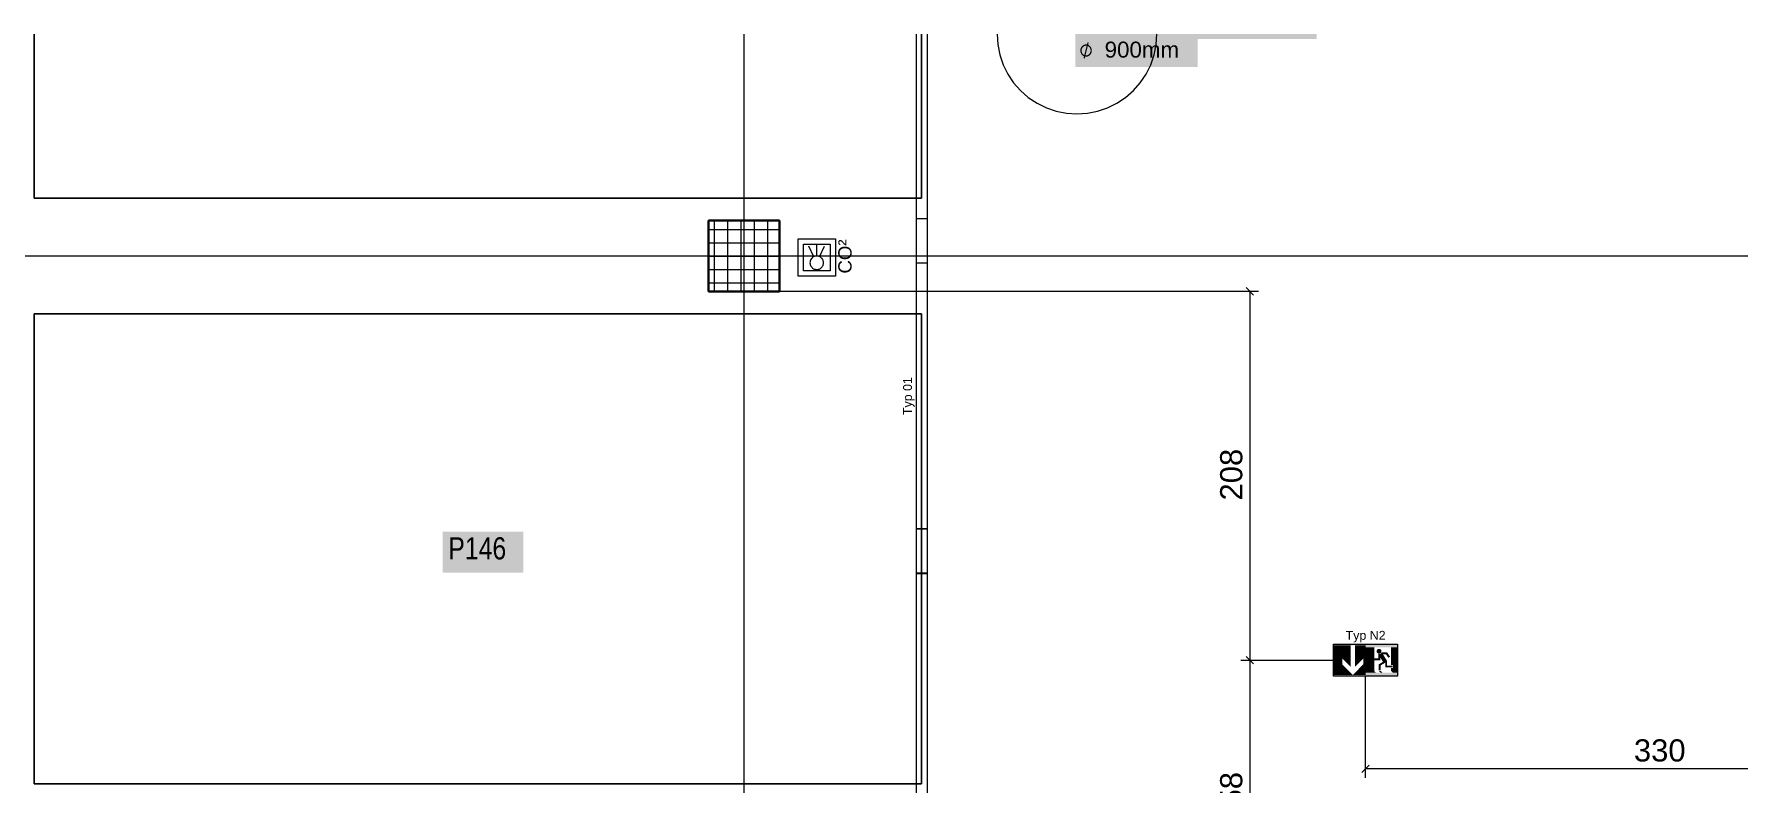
# Model space of a CAD drawing. Extents: x -1132 to 613, y -179 to 712.
# Drawn here: x -732.3 to -540.2, y 272.6 to 357.2 of the extents above; entities that cross this region are included whole.
import ezdxf
from ezdxf.lldxf.tags import DXFTag

# ---------------------------------------------------------------- set-up
doc = ezdxf.new("R2010")
doc.units = 0
doc.layers.get('0').update_dxf_attribs({"lineweight": 13})
for name, color, linetype, lineweight in [('A-FLOR-____-OTLN', 7, 'Continuous', 9), ('A-GENM-____-OTLN', 7, 'Continuous', 9), ('C-PRKG-____-IDEN', 7, 'Continuous', 5), ('C-PRKG-____-OTLN', 7, 'Continuous', 9), ('S-COLS-____-MCUT', 7, 'Continuous', 35), ('S-COLS-____-OTLN', 7, 'Continuous', 9), ('S-GRID-____-OTLN', 7, 'Continuous', 5), ('Text', 7, 'Continuous', 5)]:
    doc.layers.add(name, color=color, linetype=linetype, lineweight=lineweight)
for name, color, linetype, lineweight, true_color in [('EL01_VVV_Mass', 7, 'Continuous', 13, 0xb2b200), ('EL01_WAN_CO-Anlage', 7, 'Continuous', 13, 0x993300), ('EL01_WAN_Leuchten', 7, 'Continuous', 13, 0x0080ff), ('EL01_WAN_Leuchtentyp', 7, 'Continuous', 13, 0x0099ff), ('EL01_WAN_Licht', 7, 'Continuous', 13, 0x0080ff), ('EL01_WAN_Notbeleuchtungen', 7, 'Continuous', 13, 0x009900), ('EL01_WAN_Notbeleuchtungentyp', 7, 'Continuous', 13, 0x009900)]:
    doc.layers.add(name, color=color, linetype=linetype, lineweight=lineweight, true_color=true_color)
doc.styles.get("Standard").update_dxf_attribs({"font": 'arial.ttf'})
tags = doc.linetypes.add('_Rasterlinie_', pattern=[0.375, 0.2, -0.05, 0.075, -0.05]).pattern_tags.tags
tags[10:11] = [DXFTag(74, 4), DXFTag(75, 0), DXFTag(340, '0'), DXFTag(46, 1.0), DXFTag(50, 0.0), DXFTag(44, 0.0), DXFTag(45, 0.0)]
tags[8:9] = [DXFTag(74, 4), DXFTag(75, 0), DXFTag(340, '0'), DXFTag(46, 1.0), DXFTag(50, 0.0), DXFTag(44, 0.0), DXFTag(45, 0.0)]
tags[6:7] = [DXFTag(74, 4), DXFTag(75, 0), DXFTag(340, '0'), DXFTag(46, 1.0), DXFTag(50, 0.0), DXFTag(44, 0.0), DXFTag(45, 0.0)]
tags[4:5] = [DXFTag(74, 4), DXFTag(75, 0), DXFTag(340, '0'), DXFTag(46, 1.0), DXFTag(50, 0.0), DXFTag(44, 0.0), DXFTag(45, 0.0)]

# ---------------------------------------------------------------- blocks, each defined once
blk = doc.blocks.new('Referenz-A0UJ2V7QXE', base_point=(-1140.16, -173.77))
at = {"layer": 'A-FLOR-____-OTLN', "color": 0, "linetype": 'Continuous', "ltscale": 0.13}
for p, q in [((-623.79, 357.16), (-623.71, 355.98)), ((-623.79, 357.16), (-623.79, 357.16)), ((-623.71, 355.98), (-623.48, 354.83)), ((-606.09, 354.83), (-605.86, 355.98)), ((-605.86, 355.98), (-605.79, 357.16)), ((-605.79, 357.16), (-605.79, 357.16)), ((-623.48, 354.83), (-623.1, 353.71)), ((-623.1, 353.71), (-622.58, 352.66)), ((-606.99, 352.66), (-606.47, 353.71)), ((-606.47, 353.71), (-606.09, 354.83)), ((-622.58, 352.66), (-621.93, 351.68)), ((-621.93, 351.68), (-621.15, 350.79)), ((-608.42, 350.79), (-607.65, 351.68)), ((-607.65, 351.68), (-606.99, 352.66)), ((-621.15, 350.79), (-620.27, 350.02)), ((-620.27, 350.02), (-619.29, 349.37)), ((-610.29, 349.37), (-609.31, 350.02)), ((-609.31, 350.02), (-608.42, 350.79)), ((-619.29, 349.37), (-618.23, 348.84)), ((-618.23, 348.84), (-617.12, 348.47)), ((-617.12, 348.47), (-615.96, 348.24)), ((-615.96, 348.24), (-614.79, 348.16)), ((-614.79, 348.16), (-613.61, 348.24)), ((-613.61, 348.24), (-612.46, 348.47)), ((-612.46, 348.47), (-611.34, 348.84)), ((-611.34, 348.84), (-610.29, 349.37))]:
    blk.add_line(p, q, dxfattribs=at)
at = {"layer": 'A-GENM-____-OTLN', "color": 0, "linetype": 'Continuous', "ltscale": 0.13}
for p, q in [((-623.79, 357.16), (-623.79, 357.16)), ((-623.79, 357.16), (-623.71, 355.98)), ((-623.79, 357.16), (-623.79, 357.16)), ((-623.71, 355.98), (-623.48, 354.83)), ((-606.09, 354.83), (-605.86, 355.98)), ((-605.86, 355.98), (-605.79, 357.16)), ((-605.79, 357.16), (-605.79, 357.16)), ((-605.79, 357.16), (-605.79, 357.16)), ((-623.48, 354.83), (-623.1, 353.71)), ((-623.1, 353.71), (-622.58, 352.66)), ((-606.99, 352.66), (-606.47, 353.71)), ((-606.47, 353.71), (-606.09, 354.83)), ((-622.58, 352.66), (-621.93, 351.68)), ((-621.93, 351.68), (-621.15, 350.79)), ((-608.42, 350.79), (-607.65, 351.68)), ((-607.65, 351.68), (-606.99, 352.66)), ((-621.15, 350.79), (-620.27, 350.02)), ((-620.27, 350.02), (-619.29, 349.37)), ((-610.29, 349.37), (-609.31, 350.02)), ((-609.31, 350.02), (-608.42, 350.79)), ((-619.29, 349.37), (-618.23, 348.84)), ((-618.23, 348.84), (-617.12, 348.47)), ((-617.12, 348.47), (-615.96, 348.24)), ((-615.96, 348.24), (-614.79, 348.16)), ((-614.79, 348.16), (-613.61, 348.24)), ((-613.61, 348.24), (-612.46, 348.47)), ((-612.46, 348.47), (-611.34, 348.84)), ((-611.34, 348.84), (-610.29, 349.37))]:
    blk.add_line(p, q, dxfattribs=at)
at = {"layer": 'C-PRKG-____-IDEN', "color": 7, "linetype": 'Continuous', "ltscale": 0.13, "true_color": 0xffffff}
for points in [[(-686.24, 296.47), (-677.17, 296.47), (-686.24, 301.07)], [(-677.17, 296.47), (-686.24, 301.07), (-677.17, 301.07)]]:
    blk.add_solid(points, dxfattribs=at)
at = {"layer": 'C-PRKG-____-OTLN', "color": 0, "linetype": 'Continuous', "ltscale": 0.13}
for p, q in [((-732.29, 338.66), (-732.29, 357.16)), ((-732.29, 357.16), (-732.29, 338.66)), ((-732.29, 338.66), (-732.29, 357.16)), ((-632.29, 338.66), (-632.29, 357.16)), ((-632.29, 338.66), (-632.29, 357.16)), ((-632.29, 357.16), (-632.29, 338.66)), ((-632.29, 338.66), (-732.29, 338.66)), ((-732.29, 338.66), (-632.29, 338.66)), ((-632.29, 338.66), (-732.29, 338.66)), ((-732.29, 338.66), (-732.29, 338.66)), ((-632.29, 338.66), (-632.29, 338.66)), ((-732.29, 325.63), (-732.29, 272.64)), ((-632.29, 325.63), (-732.29, 325.63)), ((-632.29, 325.63), (-732.29, 325.63)), ((-732.29, 325.63), (-732.29, 272.64)), ((-732.29, 272.64), (-732.29, 325.63)), ((-732.29, 325.63), (-632.29, 325.63)), ((-732.29, 325.63), (-732.29, 325.63)), ((-632.29, 325.63), (-632.29, 272.64)), ((-632.29, 272.64), (-632.29, 325.63)), ((-632.29, 325.63), (-632.29, 272.64)), ((-632.29, 325.63), (-632.29, 325.63)), ((-632.29, 272.64), (-732.29, 272.64)), ((-732.29, 272.64), (-632.29, 272.64)), ((-732.29, 272.64), (-732.29, 272.64)), ((-632.29, 272.64), (-732.29, 272.64)), ((-732.29, 272.64), (-632.29, 272.64)), ((-632.29, 272.64), (-732.29, 272.64)), ((-732.29, 272.64), (-732.29, 272.64)), ((-632.29, 272.64), (-632.29, 272.64)), ((-632.29, 272.64), (-632.29, 272.64))]:
    blk.add_line(p, q, dxfattribs=at)
at = {"layer": 'S-COLS-____-MCUT', "color": 0, "linetype": 'Continuous', "ltscale": 0.35}
for p, q in [((-648.29, 336.16), (-656.29, 336.16)), ((-656.29, 336.16), (-656.29, 328.16)), ((-648.29, 328.16), (-648.29, 336.16)), ((-656.29, 328.16), (-648.29, 328.16))]:
    blk.add_line(p, q, dxfattribs=at)
at = {"layer": 'S-COLS-____-OTLN', "color": 0, "linetype": 'Continuous', "ltscale": 0.13}
for p, q in [((-655.63, 328.16), (-655.63, 336.16)), ((-654.13, 328.16), (-654.13, 336.16)), ((-652.63, 328.16), (-652.63, 336.16)), ((-651.13, 328.16), (-651.13, 336.16)), ((-649.63, 328.16), (-649.63, 336.16)), ((-656.29, 335.13), (-648.29, 335.13)), ((-656.29, 333.63), (-648.29, 333.63)), ((-656.29, 332.13), (-648.29, 332.13)), ((-656.29, 330.63), (-648.29, 330.63)), ((-656.29, 329.13), (-648.29, 329.13))]:
    blk.add_line(p, q, dxfattribs=at)
at = {"layer": 'S-GRID-____-OTLN', "color": 0, "linetype": '_Rasterlinie_', "ltscale": 0.13}
for p, q in [((-652.29, 96.36), (-652.29, 357.16)), ((-1093.73, 332.16), (-191.86, 332.16))]:
    blk.add_line(p, q, dxfattribs=at)
at = {"layer": 'Text', "color": 7, "linetype": 'Continuous', "ltscale": 0.13, "true_color": 0xffffff}
for points in [[(-614.97, 356.6), (-587.78, 356.6), (-614.97, 357.16)], [(-587.78, 356.6), (-614.97, 357.16), (-587.78, 357.16)], [(-614.97, 353.46), (-611.59, 353.46), (-614.97, 356.76)], [(-611.59, 353.46), (-614.97, 356.76), (-611.59, 356.76)], [(-612.92, 353.45), (-601.2, 353.45), (-612.92, 356.76)], [(-601.2, 353.45), (-612.92, 356.76), (-601.2, 356.76)]]:
    blk.add_solid(points, dxfattribs=at)
at = {"layer": 'C-PRKG-____-IDEN', "color": 0, "linetype": 'Continuous', "ltscale": 0.13, "insert": (-685.62, 300.45), "char_height": 2.5, "attachment_point": 1}
blk.add_mtext('{\\W0.8;\\fArial;P146}', dxfattribs=at)
at = {"layer": 'Text', "color": 0, "linetype": 'Continuous', "ltscale": 0.13, "char_height": 1.8, "attachment_point": 1}
for s, insert in [('{\\fSegoe UI Symbol;⌀}', (-614.52, 356.31)), ('{\\fArial;900mm}', (-611.67, 356.31))]:
    blk.add_mtext(s, dxfattribs=dict(at, insert=insert))
blk = doc.blocks.new('RZL-Wand_ Unten-A0UJ2VBEXE', base_point=(-585.88, 284.8))
at = {"color": 0, "lineweight": -2}
for p, q in [((-585.88, 288.4), (-578.68, 288.4)), ((-585.88, 284.8), (-585.88, 288.4)), ((-578.68, 288.4), (-578.68, 284.8)), ((-578.68, 284.8), (-585.88, 284.8))]:
    blk.add_line(p, q, dxfattribs=at)
for points in [[(-585.88, 288.27), (-582.28, 288.27), (-585.88, 288.4)], [(-582.28, 288.27), (-585.88, 288.4), (-582.28, 288.4)], [(-585.88, 286.79), (-583.95, 286.79), (-585.88, 288.27)], [(-583.95, 286.79), (-585.88, 288.27), (-583.95, 288.27)], [(-583.47, 286.79), (-582.28, 286.79), (-583.47, 288.27)], [(-582.28, 286.79), (-583.47, 288.27), (-582.28, 288.27)], [(-582.28, 288.02), (-578.68, 288.02), (-582.28, 288.4)], [(-578.68, 288.02), (-582.28, 288.4), (-578.68, 288.4)], [(-585.88, 286.12), (-584.9, 286.12), (-585.88, 286.79)], [(-584.9, 286.12), (-585.88, 286.79), (-584.9, 286.79)], [(-583.95, 285.84), (-583.95, 286.79), (-584.9, 286.79)], [(-583.47, 285.84), (-582.53, 286.79), (-583.47, 286.79)], [(-582.53, 286.6), (-582.28, 286.6), (-582.53, 286.79)], [(-582.28, 286.6), (-582.53, 286.79), (-582.28, 286.79)], [(-582.53, 286.12), (-582.28, 286.12), (-582.53, 286.6)], [(-582.28, 286.12), (-582.53, 286.6), (-582.28, 286.6)], [(-582.28, 286.81), (-581.3, 286.81), (-582.28, 288.02)], [(-581.3, 286.81), (-582.28, 288.02), (-581.3, 288.02)], [(-582.28, 286.58), (-580.62, 286.58), (-582.28, 286.81)], [(-580.62, 286.58), (-582.28, 286.81), (-580.62, 286.81)], [(-582.28, 285.38), (-581.3, 285.38), (-582.28, 286.58)], [(-581.3, 285.38), (-582.28, 286.58), (-581.3, 286.58)], [(-580.48, 287.59), (-581.03, 287.59), (-580.49, 287.67)], [(-581.03, 287.59), (-580.49, 287.67), (-581.02, 287.67)], [(-581.02, 287.52), (-580.48, 287.59), (-581.03, 287.59)], [(-580.49, 287.67), (-581.02, 287.67), (-580.52, 287.73)], [(-581.02, 287.67), (-580.52, 287.73), (-580.99, 287.73)], [(-580.49, 287.52), (-581.02, 287.52), (-580.48, 287.59)], [(-580.99, 287.46), (-580.49, 287.52), (-581.02, 287.52)], [(-580.49, 287.52), (-581.02, 287.52), (-580.49, 287.52)], [(-581.02, 287.52), (-580.49, 287.52), (-581.02, 287.52)], [(-580.52, 287.73), (-580.99, 287.73), (-580.56, 287.79)], [(-580.99, 287.73), (-580.56, 287.79), (-580.95, 287.79)], [(-580.52, 287.73), (-580.99, 287.73), (-580.52, 287.73)], [(-580.99, 287.73), (-580.52, 287.73), (-580.99, 287.73)], [(-580.52, 287.46), (-580.99, 287.46), (-580.49, 287.52)], [(-580.95, 287.4), (-580.52, 287.46), (-580.99, 287.46)], [(-580.56, 287.79), (-580.95, 287.79), (-580.62, 287.83)], [(-580.95, 287.79), (-580.62, 287.83), (-580.89, 287.83)], [(-580.56, 287.79), (-580.95, 287.79), (-580.56, 287.79)], [(-580.95, 287.79), (-580.56, 287.79), (-580.95, 287.79)], [(-580.56, 287.4), (-580.95, 287.4), (-580.52, 287.46)], [(-580.89, 287.36), (-580.56, 287.4), (-580.95, 287.4)], [(-580.56, 287.4), (-580.95, 287.4), (-580.56, 287.4)], [(-580.95, 287.4), (-580.56, 287.4), (-580.95, 287.4)], [(-580.62, 287.83), (-580.89, 287.83), (-580.69, 287.86)], [(-580.89, 287.83), (-580.69, 287.86), (-580.83, 287.86)], [(-580.62, 287.36), (-580.89, 287.36), (-580.56, 287.4)], [(-580.83, 287.33), (-580.62, 287.36), (-580.89, 287.36)], [(-580.85, 287.25), (-579.7, 287.25), (-580.85, 287.28)], [(-579.7, 287.25), (-580.85, 287.28), (-579.72, 287.28)], [(-580.85, 287.28), (-579.72, 287.28), (-580.65, 287.28)], [(-580.85, 286.91), (-580.1, 286.91), (-580.85, 287.25)], [(-580.1, 286.91), (-580.85, 287.25), (-580.31, 287.25)], [(-580.85, 286.81), (-580.62, 286.81), (-580.85, 286.91)], [(-580.62, 286.81), (-580.85, 286.91), (-580.62, 286.91)], [(-580.69, 287.86), (-580.83, 287.86), (-580.76, 287.87)], [(-580.69, 287.33), (-580.83, 287.33), (-580.62, 287.36)], [(-580.76, 287.32), (-580.69, 287.33), (-580.83, 287.33)], [(-580.78, 286.12), (-580.38, 286.12), (-580.46, 286.31)], [(-580.65, 287.28), (-579.72, 287.28), (-580.6, 287.3)], [(-579.72, 287.28), (-580.65, 287.28), (-579.72, 287.28)], [(-580.37, 286.5), (-579.85, 286.5), (-580.62, 286.91)], [(-579.85, 286.5), (-580.62, 286.91), (-580.1, 286.91)], [(-580.6, 287.3), (-579.73, 287.3), (-580.54, 287.34)], [(-579.72, 287.28), (-580.6, 287.3), (-579.73, 287.3)], [(-580.54, 287.34), (-579.76, 287.34), (-580.5, 287.39)], [(-579.73, 287.3), (-580.54, 287.34), (-579.76, 287.34)], [(-580.5, 287.39), (-579.79, 287.39), (-580.46, 287.46)], [(-579.76, 287.34), (-580.5, 287.39), (-579.79, 287.39)], [(-579.79, 287.39), (-580.46, 287.46), (-579.84, 287.46)], [(-580.46, 286.31), (-579.85, 286.31), (-580.31, 286.41)], [(-580.38, 286.12), (-580.46, 286.31), (-580.05, 286.31)], [(-580.31, 286.41), (-579.85, 286.41), (-580.37, 286.5)], [(-579.85, 286.41), (-580.37, 286.5), (-579.85, 286.5)], [(-579.85, 286.31), (-580.31, 286.41), (-579.85, 286.41)], [(-580.05, 285.99), (-579.85, 285.99), (-580.05, 286.31)], [(-579.85, 285.99), (-580.05, 286.31), (-579.85, 286.31)], [(-579.79, 286.98), (-579.7, 287.25), (-579.97, 287.25)], [(-579.51, 286.98), (-579.79, 286.98), (-579.7, 287.25)], [(-579.7, 286.86), (-579.51, 286.98), (-579.79, 286.98)], [(-579.41, 286.6), (-578.68, 286.6), (-579.41, 288.02)], [(-578.68, 286.6), (-579.41, 288.02), (-578.68, 288.02)], [(-579.41, 286.06), (-578.68, 286.06), (-579.41, 286.6)], [(-578.68, 286.06), (-579.41, 286.6), (-578.68, 286.6)], [(-585.88, 284.93), (-583.71, 284.93), (-585.88, 286.12)], [(-583.71, 284.93), (-585.88, 286.12), (-584.9, 286.12)], [(-585.88, 284.8), (-582.28, 284.8), (-585.88, 284.93)], [(-582.28, 284.8), (-585.88, 284.93), (-582.28, 284.93)], [(-583.71, 284.93), (-582.28, 284.93), (-582.53, 286.12)], [(-582.28, 284.93), (-582.53, 286.12), (-582.28, 286.12)], [(-582.28, 285.18), (-581.1, 285.18), (-582.28, 285.38)], [(-581.1, 285.18), (-582.28, 285.38), (-581.3, 285.38)], [(-582.28, 284.8), (-578.68, 284.8), (-582.28, 285.18)], [(-578.68, 284.8), (-582.28, 285.18), (-578.68, 285.18)], [(-580.78, 285.99), (-580.58, 285.99), (-580.78, 286.12)], [(-580.58, 285.99), (-580.78, 286.12), (-580.38, 286.12)], [(-580.78, 285.45), (-580.58, 285.45), (-580.78, 285.99)], [(-580.58, 285.45), (-580.78, 285.99), (-580.58, 285.99)], [(-580.58, 285.18), (-580.38, 285.18), (-580.78, 285.38)], [(-580.38, 285.18), (-580.78, 285.38), (-580.58, 285.38)], [(-580.05, 285.78), (-579.23, 285.78), (-580.05, 285.99)], [(-579.23, 285.78), (-580.05, 285.99), (-579.23, 285.99)], [(-579.41, 285.38), (-578.68, 285.38), (-579.41, 285.72)], [(-578.68, 285.38), (-579.41, 285.72), (-578.68, 285.72)], [(-579.21, 285.18), (-578.68, 285.18), (-579.41, 285.38)], [(-578.68, 285.18), (-579.41, 285.38), (-578.68, 285.38)], [(-579.17, 285.72), (-578.68, 285.72), (-579.17, 286.06)], [(-578.68, 285.72), (-579.17, 286.06), (-578.68, 286.06)]]:
    blk.add_solid(points, dxfattribs=at)
blk = doc.blocks.new('Bemerkung 1-A0UJ2VBGXE', base_point=(-584.52, 288.89))
at = {"color": 0, "lineweight": -2, "insert": (-584.52, 289.89), "char_height": 1, "attachment_point": 1}
blk.add_mtext('{\\fArial;Typ N2}', dxfattribs=at)
blk = doc.blocks.new('Deckendose UP-A0UJ2VBSXE', base_point=(-645.61, 330.48))
at = {"color": 0, "lineweight": -2}
for p, q in [((-645.61, 330.48), (-645.61, 333.48)), ((-645.61, 333.48), (-642.61, 333.48)), ((-642.61, 333.48), (-642.61, 330.48)), ((-642.61, 330.48), (-645.61, 330.48))]:
    blk.add_line(p, q, dxfattribs=at)
blk = doc.blocks.new('Maß-A0UJ2VDMXE', base_point=(-582.7, 273.33))
at = {"color": 0, "lineweight": -2}
for p, q in [((-516.28, 273.33), (-516.28, 328.16)), ((-582.28, 273.33), (-582.28, 284.8)), ((-582.7, 273.92), (-581.87, 274.75)), ((-516.7, 273.92), (-515.87, 274.75)), ((-516.28, 274.33), (-582.28, 274.33))]:
    blk.add_line(p, q, dxfattribs=at)
at = {"color": 0, "lineweight": -2, "insert": (-552.04, 277.67), "char_height": 2.5, "attachment_point": 1}
blk.add_mtext('{\\fArial;330}', dxfattribs=at)
blk = doc.blocks.new('Maß-A0UJ2VG8XE', base_point=(-648.28, 286.18))
at = {"color": 0, "lineweight": -2}
for p, q in [((-594.91, 327.75), (-595.74, 328.58)), ((-594.33, 328.16), (-648.28, 328.16)), ((-595.33, 328.16), (-595.33, 286.6)), ((-596.33, 286.6), (-585.88, 286.6)), ((-594.91, 286.18), (-595.74, 287.01))]:
    blk.add_line(p, q, dxfattribs=at)
at = {"color": 0, "lineweight": -2, "insert": (-598.66, 304.59), "char_height": 2.5, "attachment_point": 1, "rotation": 90}
blk.add_mtext('{\\fArial;208}', dxfattribs=at)
blk = doc.blocks.new('Maß-A0UJ2VH2XE', base_point=(-598.66, 254.6))
at = {"color": 0, "lineweight": -2}
for p, q in [((-596.33, 286.6), (-585.88, 286.6)), ((-594.91, 286.18), (-595.74, 287.01)), ((-595.33, 286.6), (-595.33, 255.02)), ((-596.33, 255.02), (-585.51, 255.02)), ((-594.91, 254.6), (-595.74, 255.43))]:
    blk.add_line(p, q, dxfattribs=at)
at = {"color": 0, "lineweight": -2, "insert": (-598.66, 268.16), "char_height": 2.5, "attachment_point": 1, "rotation": 90}
blk.add_mtext('{\\fArial;158}', dxfattribs=at)
blk = doc.blocks.new('Kabelkanal-A0UJ2VIKXE', base_point=(-632.88, 256.38))
at = {"color": 0, "linetype": 'ByBlock', "lineweight": -2, "ltscale": 0.13}
for p, q in [((-632.88, 296.4), (-632.88, 296.37)), ((-632.88, 296.4), (-631.68, 296.4)), ((-632.88, 256.41), (-632.88, 296.4)), ((-632.88, 296.37), (-631.68, 296.37)), ((-632.88, 256.38), (-632.88, 296.37)), ((-631.68, 296.4), (-631.68, 296.37)), ((-631.68, 296.4), (-631.68, 256.41)), ((-631.68, 296.37), (-631.68, 256.38)), ((-632.88, 256.41), (-632.88, 256.38)), ((-631.68, 256.41), (-632.88, 256.41)), ((-631.68, 256.38), (-632.88, 256.38)), ((-631.68, 256.41), (-631.68, 256.38))]:
    blk.add_line(p, q, dxfattribs=at)
blk = doc.blocks.new('Gasmelder-A0UJ2VIYXE', base_point=(-646.21, 329.88))
at = {"color": 0, "linetype": 'ByBlock', "lineweight": -2, "ltscale": 0.13}
for p, q in [((-646.21, 329.88), (-646.21, 334.08)), ((-646.21, 334.08), (-642.01, 334.08)), ((-644.43, 332.07), (-644.98, 333.25)), ((-644.11, 332.14), (-644.11, 333.44)), ((-643.78, 332.07), (-643.24, 333.25)), ((-642.01, 334.08), (-642.01, 329.88)), ((-644.86, 331.48), (-644.87, 331.38)), ((-644.87, 331.38), (-644.86, 331.28)), ((-644.84, 331.58), (-644.86, 331.48)), ((-644.86, 331.28), (-644.84, 331.19)), ((-644.81, 331.67), (-644.84, 331.58)), ((-644.84, 331.19), (-644.81, 331.09)), ((-644.76, 331.76), (-644.81, 331.67)), ((-644.81, 331.09), (-644.76, 331)), ((-644.71, 331.85), (-644.76, 331.76)), ((-644.76, 331), (-644.71, 330.92)), ((-644.64, 331.92), (-644.71, 331.85)), ((-644.71, 330.92), (-644.64, 330.85)), ((-644.57, 331.99), (-644.64, 331.92)), ((-644.64, 330.85), (-644.57, 330.78)), ((-644.49, 332.04), (-644.57, 331.99)), ((-644.57, 330.78), (-644.49, 330.72)), ((-644.4, 332.09), (-644.49, 332.04)), ((-644.49, 330.72), (-644.4, 330.68)), ((-644.3, 332.12), (-644.4, 332.09)), ((-644.4, 330.68), (-644.3, 330.65)), ((-644.21, 332.14), (-644.3, 332.12)), ((-644.3, 330.65), (-644.21, 330.63)), ((-644.11, 332.14), (-644.21, 332.14)), ((-644.21, 330.63), (-644.11, 330.62)), ((-644.01, 332.14), (-644.11, 332.14)), ((-644.11, 330.62), (-644.01, 330.63)), ((-643.91, 332.12), (-644.01, 332.14)), ((-644.01, 330.63), (-643.91, 330.65)), ((-643.81, 332.09), (-643.91, 332.12)), ((-643.91, 330.65), (-643.81, 330.68)), ((-643.73, 332.04), (-643.81, 332.09)), ((-643.81, 330.68), (-643.73, 330.72)), ((-643.64, 331.99), (-643.73, 332.04)), ((-643.73, 330.72), (-643.64, 330.78)), ((-643.57, 331.92), (-643.64, 331.99)), ((-643.64, 330.78), (-643.57, 330.85)), ((-643.5, 331.85), (-643.57, 331.92)), ((-643.57, 330.85), (-643.5, 330.92)), ((-643.45, 331.76), (-643.5, 331.85)), ((-643.5, 330.92), (-643.45, 331)), ((-643.4, 331.67), (-643.45, 331.76)), ((-643.45, 331), (-643.4, 331.09)), ((-643.37, 331.58), (-643.4, 331.67)), ((-643.4, 331.09), (-643.37, 331.19)), ((-643.35, 331.48), (-643.37, 331.58)), ((-643.37, 331.19), (-643.35, 331.28)), ((-643.34, 331.38), (-643.35, 331.48)), ((-643.35, 331.28), (-643.34, 331.38)), ((-642.01, 329.88), (-646.21, 329.88))]:
    blk.add_line(p, q, dxfattribs=at)
blk = doc.blocks.new('Bemerkung 1-A0UJ2VJ0XE', base_point=(-641.68, 330.17))
at = {"color": 0, "lineweight": -2, "insert": (-641.68, 330.17), "char_height": 1.5, "attachment_point": 1, "rotation": 90}
blk.add_mtext('{\\fArial;CO²}', dxfattribs=at)
blk = doc.blocks.new('Kabelkanal-A0UJ2VL8XE', base_point=(-632.88, 336.32))
at = {"color": 0, "linetype": 'ByBlock', "lineweight": -2, "ltscale": 0.13}
for p, q in [((-632.88, 336.35), (-632.88, 357.16)), ((-632.88, 336.32), (-632.88, 357.16)), ((-631.68, 357.16), (-631.68, 336.35)), ((-631.68, 357.16), (-631.68, 336.32)), ((-632.88, 336.35), (-632.88, 336.32)), ((-631.68, 336.35), (-632.88, 336.35)), ((-631.68, 336.32), (-632.88, 336.32)), ((-631.68, 336.35), (-631.68, 336.32))]:
    blk.add_line(p, q, dxfattribs=at)
blk = doc.blocks.new('Kabelkanal-A0UJ2VLCXE', base_point=(-632.88, 296.37))
at = {"color": 0, "linetype": 'ByBlock', "lineweight": -2, "ltscale": 0.13}
for p, q in [((-632.88, 336.39), (-632.88, 336.37)), ((-632.88, 336.39), (-631.68, 336.39)), ((-632.88, 296.4), (-632.88, 336.39)), ((-632.88, 336.37), (-631.68, 336.37)), ((-632.88, 296.37), (-632.88, 336.37)), ((-631.68, 336.39), (-631.68, 336.37)), ((-631.68, 336.39), (-631.68, 296.4)), ((-631.68, 336.37), (-631.68, 296.37)), ((-632.88, 296.4), (-632.88, 296.37)), ((-631.68, 296.4), (-632.88, 296.4)), ((-631.68, 296.37), (-632.88, 296.37)), ((-631.68, 296.4), (-631.68, 296.37))]:
    blk.add_line(p, q, dxfattribs=at)
blk = doc.blocks.new('LED-Langfeldleuchte 37W-A0UJ2VM8XE', base_point=(-632.88, 301.37))
at = {"color": 0, "linetype": 'ByBlock', "lineweight": -2, "ltscale": 0.13}
for p, q in [((-632.88, 331.37), (-632.88, 331.37)), ((-632.88, 301.38), (-632.88, 331.37)), ((-632.88, 331.37), (-631.68, 331.37)), ((-632.88, 301.37), (-632.88, 331.37)), ((-632.88, 331.37), (-631.68, 331.37)), ((-631.68, 331.37), (-631.68, 331.37)), ((-631.68, 331.37), (-631.68, 301.38)), ((-631.68, 331.37), (-631.68, 301.37)), ((-632.88, 301.38), (-632.88, 301.37)), ((-631.68, 301.38), (-632.88, 301.38)), ((-631.68, 301.37), (-632.88, 301.37)), ((-631.68, 301.38), (-631.68, 301.37))]:
    blk.add_line(p, q, dxfattribs=at)
blk = doc.blocks.new('Bemerkung 1-A0UJ2VMAXE', base_point=(-634.38, 314.22))
at = {"color": 0, "lineweight": -2, "insert": (-634.38, 314.22), "char_height": 1, "attachment_point": 1, "rotation": 90}
blk.add_mtext('{\\fArial;Typ 01}', dxfattribs=at)

msp = doc.modelspace()

# ---------------------------------------------------------------- block references
at = {"color": 9, "lineweight": 25, "ltscale": 0.25, "true_color": 0xc0c0c0}
msp.add_blockref('Referenz-A0UJ2V7QXE', (-1140.16, -173.77), dxfattribs=at)
at = {"layer": 'EL01_VVV_Mass', "linetype": 'Continuous', "ltscale": 0.13}
for name, p in [('Maß-A0UJ2VG8XE', (-648.28, 286.18)), ('Maß-A0UJ2VDMXE', (-582.7, 273.33)), ('Maß-A0UJ2VH2XE', (-598.66, 254.6))]:
    msp.add_blockref(name, p, dxfattribs=at)
at = {"layer": 'EL01_WAN_CO-Anlage', "ltscale": 0.13}
for name, p in [('Gasmelder-A0UJ2VIYXE', (-646.21, 329.88)), ('Bemerkung 1-A0UJ2VJ0XE', (-641.68, 330.17))]:
    msp.add_blockref(name, p, dxfattribs=at)
at = {"layer": 'EL01_WAN_Leuchten', "ltscale": 0.13}
for name, p in [('Kabelkanal-A0UJ2VL8XE', (-632.88, 336.32)), ('Kabelkanal-A0UJ2VLCXE', (-632.88, 296.37)), ('LED-Langfeldleuchte 37W-A0UJ2VM8XE', (-632.88, 301.37)), ('Kabelkanal-A0UJ2VIKXE', (-632.88, 256.38))]:
    msp.add_blockref(name, p, dxfattribs=at)
at = {"layer": 'EL01_WAN_Leuchtentyp', "ltscale": 0.13}
msp.add_blockref('Bemerkung 1-A0UJ2VMAXE', (-634.38, 314.22), dxfattribs=at)
at = {"layer": 'EL01_WAN_Licht', "linetype": 'Continuous', "ltscale": 0.13}
msp.add_blockref('Deckendose UP-A0UJ2VBSXE', (-645.61, 330.48), dxfattribs=at)
at = {"layer": 'EL01_WAN_Notbeleuchtungen', "linetype": 'Continuous', "ltscale": 0.13}
msp.add_blockref('RZL-Wand_ Unten-A0UJ2VBEXE', (-585.88, 284.8), dxfattribs=at)
at = {"layer": 'EL01_WAN_Notbeleuchtungentyp', "linetype": 'Continuous', "ltscale": 0.13}
msp.add_blockref('Bemerkung 1-A0UJ2VBGXE', (-584.52, 288.89), dxfattribs=at)

doc.saveas('drawing.dxf')
